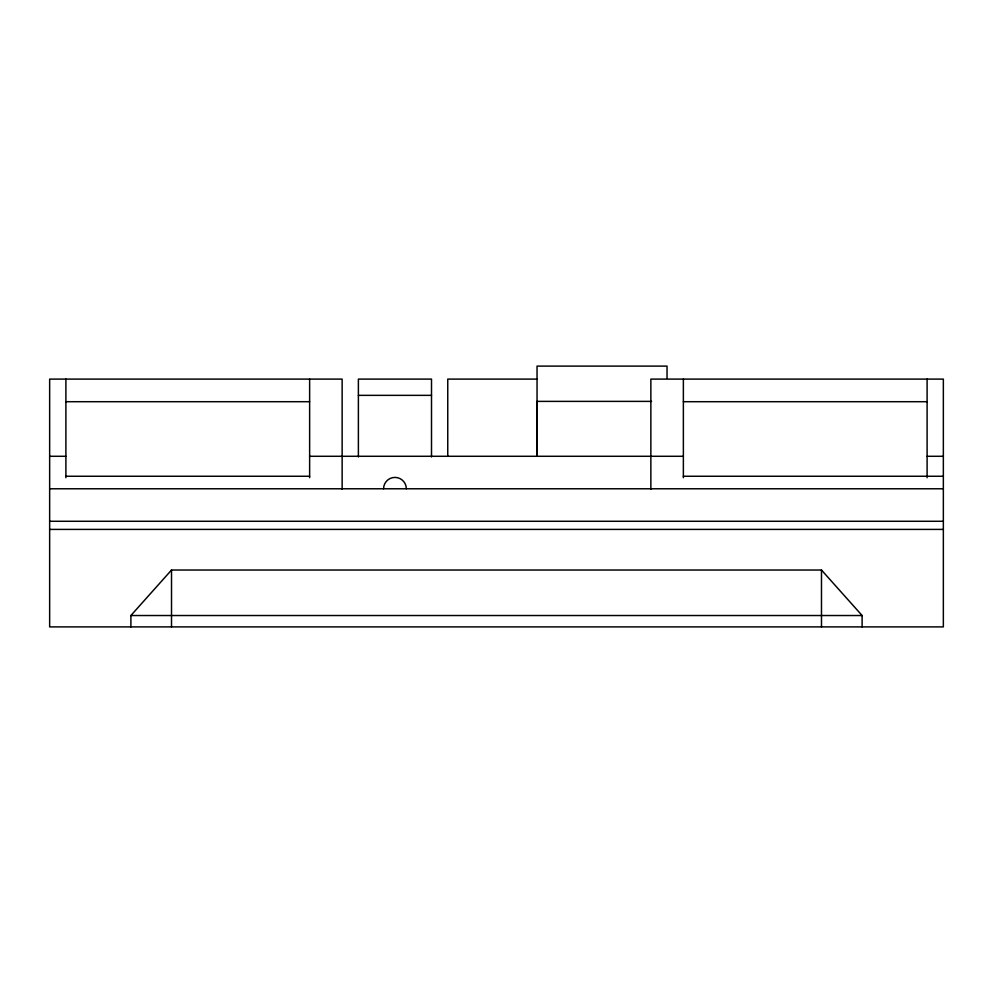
<?xml version="1.0" encoding="UTF-8"?>
<svg xmlns="http://www.w3.org/2000/svg" width="993" height="993" viewBox="0 0 993 993"><rect width="100%" height="100%" fill="white"/><g stroke="black" fill="none" stroke-linecap="round" stroke-linejoin="round"><path stroke-width="1.49" d="M130.89 626.893L130.89 615.523L171.516 570.032L821.484 570.032L862.11 615.523L862.11 626.893M537.039 379.103L447.756 379.103L447.756 456.284M358.386 395.351L431.508 395.351M651.557 401.383L537.039 401.383L537.064 456.271L537.039 366.107L667.035 366.107L667.035 378.184M65.898 401.706L309.63 401.706M683.37 401.706L927.102 401.706M49.65 456.284L65.898 456.284M309.63 456.284L683.37 456.284M927.102 456.284L943.35 456.284M65.898 476.255L309.63 476.255M683.37 476.255L943.35 476.255M49.65 488.779L943.35 488.779M49.65 521.275L943.35 521.275M49.65 529.406L943.35 529.406M130.89 615.523L862.11 615.523M927.102 379.103L927.102 477.72M821.484 570.032L821.484 626.893M683.37 379.103L683.37 477.72M650.862 489.313L650.862 379.103L943.35 379.103L943.35 626.893L49.65 626.893L49.65 379.103L342.138 379.103L342.138 489.313M431.508 456.941L431.508 379.103L358.386 379.103L358.386 456.941M309.63 379.103L309.63 477.72M171.516 570.032L171.516 626.893M65.898 379.103L65.898 477.72M383.571 488.779A11.37 11.37 0 0 1 394.941 477.41A11.37 11.37 0 0 1 406.323 488.779"/></g></svg>
